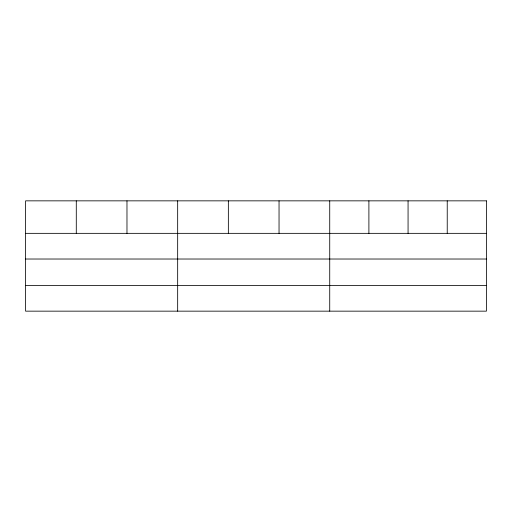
<?xml version="1.0" encoding="UTF-8"?>
<svg xmlns="http://www.w3.org/2000/svg" width="512" height="512" viewBox="0 0 512 512"><rect width="100%" height="100%" fill="white"/><g stroke="black" fill="none" stroke-linecap="round" stroke-linejoin="round"><path stroke-width="0.77" d="M25.6 233.344L486.4 233.344M25.6 259.021L486.4 259.021M25.6 285.478L486.4 285.478M447.232 200.845L447.232 233.344M408.064 200.845L408.064 233.344M368.896 200.845L368.896 233.344M329.728 200.845L329.728 311.155M279.04 200.845L279.04 233.344M228.352 200.845L228.352 233.344M177.664 200.845L177.664 311.155M126.976 200.845L126.976 233.344M76.288 200.845L76.288 233.344M486.4 200.845L25.6 200.845L25.6 311.155L486.4 311.155L486.4 200.845"/></g></svg>
